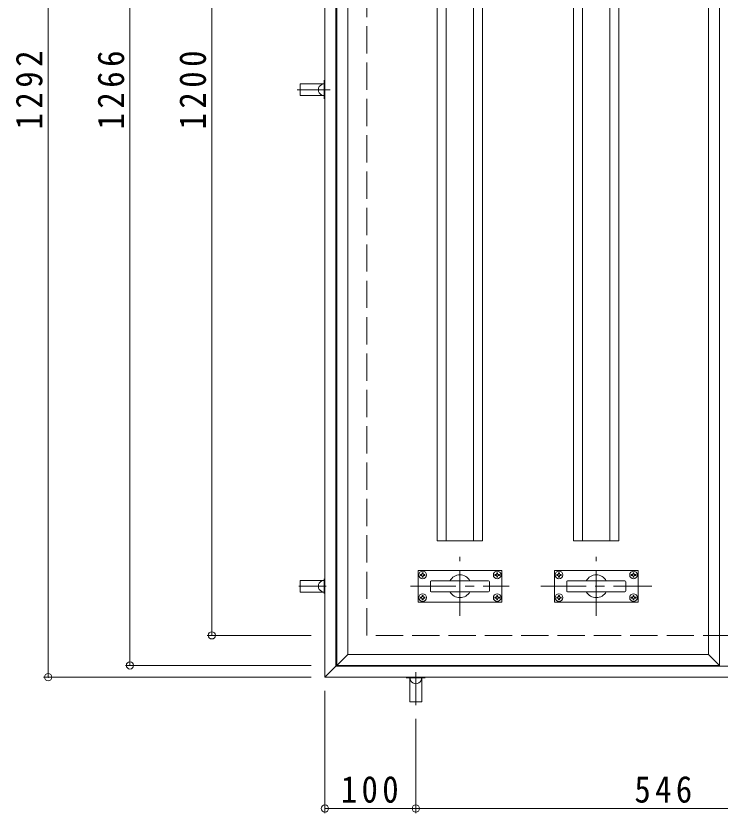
# Model space of a CAD drawing. Units: millimetres at full size, sheet at 1:10. Extents: x -2105 to 2457, y -1919 to 1532.
# Drawn here: x -2105 to -1331, y -363 to 513 of the extents above; entities that cross this region are included whole.
import ezdxf

# ---------------------------------------------------------------- set-up
doc = ezdxf.new("R2010")
doc.units = ezdxf.units.MM
doc.header["$LTSCALE"] = 10
doc.header["$PDMODE"] = 32
doc.header["$PDSIZE"] = 8
for name, pattern in [('CHAIN1', [8, 5, -1, 1, -1]), ('CHAIN2', [12, 9, -1, 1, -1]), ('DASHED3', [4, 3, -1])]:
    doc.linetypes.add(name, pattern=pattern)
for name, color, linetype, lineweight in [('C-1_ピット', 2, 'Continuous', 9), ('C-2_蓋', 3, 'Continuous', 9), ('C-4_寸法', 7, 'Continuous', 9), ('C-6_躯体', 6, 'Continuous', 5), ('C-A', 2, 'Continuous', 9)]:
    doc.layers.add(name, color=color, linetype=linetype, lineweight=lineweight)
doc.styles.add('ＭＳ ゴシック', font='')
doc.styles.get('ＭＳ ゴシック').set_extended_font_data('MS Gothic')

msp = doc.modelspace()

# ---------------------------------------------------------------- linework, layer by layer
at = {"layer": 'C-1_ピット'}
for p, q in [((-1765.39, -213.94), (-1765.39, 1078.06)), ((-1753.39, -201.94), (-1753.39, 1066.06)), ((-1765.39, 438.52), (-1792.59, 438.52)), ((-1765.39, -107.48), (-1792.59, -107.48)), ((-1753.39, -201.94), (-1765.39, -213.94)), ((-485.39, -201.94), (-1753.39, -201.94)), ((-473.39, -213.94), (-1765.39, -213.94)), ((-1671.85, -213.94), (-1671.85, -241.14))]:
    msp.add_line(p, q, dxfattribs=at)
at = {"layer": 'C-1_ピット', "linetype": 'DASHED3'}
for p, q in [((-1719.39, -167.94), (-1719.39, 1032.06)), ((-519.39, -167.94), (-1719.39, -167.94))]:
    msp.add_line(p, q, dxfattribs=at)
at = {"layer": 'C-1_ピット', "linetype": 'CHAIN2'}
for p, q in [((-1766.09, 421.93), (-1766.09, 442.55)), ((-1759.69, 432.06), (-1796.13, 432.06)), ((-1764.06, -113.94), (-1794.25, -113.94)), ((-1766.09, -121.77), (-1766.09, -105.63)), ((-1665.39, -208.24), (-1665.39, -244.68)), ((-1655.26, -214.64), (-1675.88, -214.64))]:
    msp.add_line(p, q, dxfattribs=at)
at = {"layer": 'C-1_ピット'}
for points in [[(-1766.09, 425.56), (-1792.59, 425.56), (-1792.59, 438.52)], [(-1766.09, -120.44), (-1792.59, -120.44), (-1792.59, -107.48)], [(-1658.89, -214.64), (-1658.89, -241.14), (-1671.85, -241.14)]]:
    msp.add_lwpolyline(points, dxfattribs=at)
for centre, start, end in [((-1766.09, 432.06), 83.81744, 276.18256), ((-1766.09, -113.94), 83.81744, 276.18256), ((-1665.39, -214.64), 173.81744, 6.18256)]:
    msp.add_arc(centre, 6.5, start, end, dxfattribs=at)
at = {"layer": 'C-2_蓋'}
for p, q in [((-1752.39, -200.94), (-1752.39, 1065.06)), ((-1740.39, -188.94), (-1740.39, 1053.06)), ((-1343.39, 1053.06), (-1343.39, -188.94)), ((-1740.39, -188.94), (-1752.39, -200.94)), ((-1343.39, -188.94), (-1740.39, -188.94))]:
    msp.add_line(p, q, dxfattribs=at)
for points in [[(-1343.39, 1053.06), (-1331.39, 1065.06), (-1331.39, -200.94)], [(-1343.39, -188.94), (-1331.39, -200.94), (-1752.39, -200.94)]]:
    msp.add_lwpolyline(points, dxfattribs=at)
at = {"layer": 'C-4_寸法'}
for p, q in [((-2069.91, -213.94), (-2069.91, 1078.06)), ((-1979.91, -200.94), (-1979.91, 1065.06)), ((-1889.91, -167.94), (-1889.91, 1032.06)), ((-1780.39, -167.94), (-1894.91, -167.94)), ((-1780.39, -200.94), (-1984.91, -200.94)), ((-1780.39, -213.94), (-2074.91, -213.94)), ((-1765.39, -228.94), (-1765.39, -363.36)), ((-1665.39, -259.68), (-1665.39, -363.36)), ((-1765.39, -358.36), (-1665.39, -358.36)), ((-1665.39, -358.36), (-1119.39, -358.36))]:
    msp.add_line(p, q, dxfattribs=at)
for p in [(-1889.91, -167.94), (-1979.91, -200.94), (-2069.91, -213.94), (-1765.39, -358.36), (-1665.39, -358.36)]:
    msp.add_point(p, dxfattribs=at)
at = {"layer": 'C-6_躯体'}
for p, q in [((-1641.89, 928.06), (-1641.89, -63.94)), ((-1631.89, 928.06), (-1631.89, -63.94)), ((-1601.89, 928.06), (-1601.89, -63.94)), ((-1591.89, 928.06), (-1591.89, -63.94)), ((-1491.89, 928.06), (-1491.89, -63.94)), ((-1481.89, 928.06), (-1481.89, -63.94)), ((-1451.89, 928.06), (-1451.89, -63.94)), ((-1441.89, 928.06), (-1441.89, -63.94)), ((-1591.89, -63.94), (-1641.89, -63.94)), ((-1441.89, -63.94), (-1491.89, -63.94))]:
    msp.add_line(p, q, dxfattribs=at)
at = {"layer": 'C-A', "color": 4, "linetype": 'CHAIN1'}
for p, q in [((-1616.89, -146.44), (-1616.89, -81.44)), ((-1466.89, -146.44), (-1466.89, -81.44)), ((-1671.21, -113.94), (-1562.57, -113.94)), ((-1527.89, -113.94), (-1405.89, -113.94))]:
    msp.add_line(p, q, dxfattribs=at)
at = {"layer": 'C-A', "color": 3}
for p, q in [((-1662.89, -96.94), (-1662.89, -130.94)), ((-1571.39, -96.44), (-1662.39, -96.44)), ((-1570.89, -96.94), (-1570.89, -130.94)), ((-1512.89, -96.94), (-1512.89, -130.94)), ((-1421.39, -96.44), (-1512.39, -96.44)), ((-1420.89, -96.94), (-1420.89, -130.94)), ((-1649.39, -108.94), (-1649.39, -118.94)), ((-1648.39, -107.94), (-1585.39, -107.94)), ((-1584.39, -108.94), (-1584.39, -118.94)), ((-1499.39, -108.94), (-1499.39, -118.94)), ((-1498.39, -107.94), (-1435.39, -107.94)), ((-1434.39, -108.94), (-1434.39, -118.94)), ((-1648.39, -119.94), (-1585.39, -119.94)), ((-1498.39, -119.94), (-1435.39, -119.94)), ((-1571.39, -131.44), (-1662.39, -131.44)), ((-1421.39, -131.44), (-1512.39, -131.44))]:
    msp.add_line(p, q, dxfattribs=at)
at = {"layer": 'C-A'}
for p, q in [((-1660.29, -101.94), (-1659.14, -101.96)), ((-1659.14, -100.92), (-1658.64, -100.69)), ((-1659.14, -101.96), (-1658.64, -102.19)), ((-1658.41, -100.19), (-1658.64, -100.69)), ((-1658.41, -102.69), (-1658.64, -102.19)), ((-1658.39, -99.04), (-1658.41, -100.19)), ((-1658.39, -103.84), (-1658.41, -102.69)), ((-1658.39, -103.84), (-1657.39, -103.84)), ((-1657.39, -103.84), (-1657.37, -102.69)), ((-1657.37, -100.19), (-1657.14, -100.69)), ((-1657.37, -102.69), (-1657.14, -102.19)), ((-1656.64, -100.92), (-1657.14, -100.69)), ((-1656.64, -101.96), (-1657.14, -102.19)), ((-1655.49, -101.94), (-1656.64, -101.96)), ((-1578.29, -101.94), (-1577.14, -101.96)), ((-1577.14, -100.92), (-1576.64, -100.69)), ((-1577.14, -101.96), (-1576.64, -102.19)), ((-1576.41, -100.19), (-1576.64, -100.69)), ((-1576.41, -102.69), (-1576.64, -102.19)), ((-1576.39, -103.84), (-1576.41, -102.69)), ((-1575.39, -103.84), (-1576.39, -103.84)), ((-1575.39, -99.04), (-1575.37, -100.19)), ((-1575.39, -103.84), (-1575.37, -102.69)), ((-1575.37, -100.19), (-1575.14, -100.69)), ((-1575.37, -102.69), (-1575.14, -102.19)), ((-1574.64, -100.92), (-1575.14, -100.69)), ((-1574.64, -101.96), (-1575.14, -102.19)), ((-1573.49, -101.94), (-1574.64, -101.96)), ((-1510.29, -101.94), (-1509.14, -101.96)), ((-1509.14, -100.92), (-1508.64, -100.69)), ((-1509.14, -101.96), (-1508.64, -102.19)), ((-1508.41, -100.19), (-1508.64, -100.69)), ((-1508.41, -102.69), (-1508.64, -102.19)), ((-1508.39, -99.04), (-1508.41, -100.19)), ((-1508.39, -103.84), (-1508.41, -102.69)), ((-1508.39, -103.84), (-1507.39, -103.84)), ((-1507.39, -103.84), (-1507.37, -102.69)), ((-1507.37, -100.19), (-1507.14, -100.69)), ((-1507.37, -102.69), (-1507.14, -102.19)), ((-1506.64, -100.92), (-1507.14, -100.69)), ((-1506.64, -101.96), (-1507.14, -102.19)), ((-1505.49, -101.94), (-1506.64, -101.96)), ((-1428.29, -101.94), (-1427.14, -101.96)), ((-1427.14, -100.92), (-1426.64, -100.69)), ((-1427.14, -101.96), (-1426.64, -102.19)), ((-1426.41, -100.19), (-1426.64, -100.69)), ((-1426.41, -102.69), (-1426.64, -102.19)), ((-1426.39, -103.84), (-1426.41, -102.69)), ((-1425.39, -103.84), (-1426.39, -103.84)), ((-1425.39, -99.04), (-1425.37, -100.19)), ((-1425.39, -103.84), (-1425.37, -102.69)), ((-1425.37, -100.19), (-1425.14, -100.69)), ((-1425.37, -102.69), (-1425.14, -102.19)), ((-1424.64, -100.92), (-1425.14, -100.69)), ((-1424.64, -101.96), (-1425.14, -102.19)), ((-1423.49, -101.94), (-1424.64, -101.96)), ((-1660.29, -125.94), (-1659.14, -125.92)), ((-1659.14, -125.92), (-1658.64, -125.69)), ((-1659.14, -126.96), (-1658.64, -127.19)), ((-1658.41, -125.19), (-1658.64, -125.69)), ((-1658.41, -127.69), (-1658.64, -127.19)), ((-1658.39, -124.04), (-1658.41, -125.19)), ((-1658.39, -128.84), (-1658.41, -127.69)), ((-1658.39, -124.04), (-1657.39, -124.04)), ((-1657.39, -124.04), (-1657.37, -125.19)), ((-1657.37, -125.19), (-1657.14, -125.69)), ((-1657.37, -127.69), (-1657.14, -127.19)), ((-1656.64, -125.92), (-1657.14, -125.69)), ((-1656.64, -126.96), (-1657.14, -127.19)), ((-1655.49, -125.94), (-1656.64, -125.92)), ((-1578.29, -125.94), (-1577.14, -125.92)), ((-1577.14, -125.92), (-1576.64, -125.69)), ((-1577.14, -126.96), (-1576.64, -127.19)), ((-1576.41, -125.19), (-1576.64, -125.69)), ((-1576.41, -127.69), (-1576.64, -127.19)), ((-1576.39, -124.04), (-1576.41, -125.19)), ((-1575.39, -124.04), (-1576.39, -124.04)), ((-1575.39, -124.04), (-1575.37, -125.19)), ((-1575.39, -128.84), (-1575.37, -127.69)), ((-1575.37, -125.19), (-1575.14, -125.69)), ((-1575.37, -127.69), (-1575.14, -127.19)), ((-1574.64, -125.92), (-1575.14, -125.69)), ((-1574.64, -126.96), (-1575.14, -127.19)), ((-1573.49, -125.94), (-1574.64, -125.92)), ((-1510.29, -125.94), (-1509.14, -125.92)), ((-1509.14, -125.92), (-1508.64, -125.69)), ((-1509.14, -126.96), (-1508.64, -127.19)), ((-1508.41, -125.19), (-1508.64, -125.69)), ((-1508.41, -127.69), (-1508.64, -127.19)), ((-1508.39, -124.04), (-1508.41, -125.19)), ((-1508.39, -128.84), (-1508.41, -127.69)), ((-1508.39, -124.04), (-1507.39, -124.04)), ((-1507.39, -124.04), (-1507.37, -125.19)), ((-1507.37, -125.19), (-1507.14, -125.69)), ((-1507.37, -127.69), (-1507.14, -127.19)), ((-1506.64, -125.92), (-1507.14, -125.69)), ((-1506.64, -126.96), (-1507.14, -127.19)), ((-1505.49, -125.94), (-1506.64, -125.92)), ((-1428.29, -125.94), (-1427.14, -125.92)), ((-1427.14, -125.92), (-1426.64, -125.69)), ((-1427.14, -126.96), (-1426.64, -127.19)), ((-1426.41, -125.19), (-1426.64, -125.69)), ((-1426.41, -127.69), (-1426.64, -127.19)), ((-1426.39, -124.04), (-1426.41, -125.19)), ((-1425.39, -124.04), (-1426.39, -124.04)), ((-1425.39, -124.04), (-1425.37, -125.19)), ((-1425.39, -128.84), (-1425.37, -127.69)), ((-1425.37, -125.19), (-1425.14, -125.69)), ((-1425.37, -127.69), (-1425.14, -127.19)), ((-1424.64, -125.92), (-1425.14, -125.69)), ((-1424.64, -126.96), (-1425.14, -127.19)), ((-1423.49, -125.94), (-1424.64, -125.92))]:
    msp.add_line(p, q, dxfattribs=at)
for points in [[(-1660.29, -101.94), (-1660.29, -100.94), (-1659.14, -100.92)], [(-1658.39, -99.04), (-1657.39, -99.04), (-1657.37, -100.19)], [(-1655.49, -101.94), (-1655.49, -100.94), (-1656.64, -100.92)], [(-1578.29, -101.94), (-1578.29, -100.94), (-1577.14, -100.92)], [(-1575.39, -99.04), (-1576.39, -99.04), (-1576.41, -100.19)], [(-1573.49, -101.94), (-1573.49, -100.94), (-1574.64, -100.92)], [(-1510.29, -101.94), (-1510.29, -100.94), (-1509.14, -100.92)], [(-1508.39, -99.04), (-1507.39, -99.04), (-1507.37, -100.19)], [(-1505.49, -101.94), (-1505.49, -100.94), (-1506.64, -100.92)], [(-1428.29, -101.94), (-1428.29, -100.94), (-1427.14, -100.92)], [(-1425.39, -99.04), (-1426.39, -99.04), (-1426.41, -100.19)], [(-1423.49, -101.94), (-1423.49, -100.94), (-1424.64, -100.92)], [(-1660.29, -125.94), (-1660.29, -126.94), (-1659.14, -126.96)], [(-1658.39, -128.84), (-1657.39, -128.84), (-1657.37, -127.69)], [(-1655.49, -125.94), (-1655.49, -126.94), (-1656.64, -126.96)], [(-1578.29, -125.94), (-1578.29, -126.94), (-1577.14, -126.96)], [(-1575.39, -128.84), (-1576.39, -128.84), (-1576.41, -127.69)], [(-1573.49, -125.94), (-1573.49, -126.94), (-1574.64, -126.96)], [(-1510.29, -125.94), (-1510.29, -126.94), (-1509.14, -126.96)], [(-1508.39, -128.84), (-1507.39, -128.84), (-1507.37, -127.69)], [(-1505.49, -125.94), (-1505.49, -126.94), (-1506.64, -126.96)], [(-1428.29, -125.94), (-1428.29, -126.94), (-1427.14, -126.96)], [(-1425.39, -128.84), (-1426.39, -128.84), (-1426.41, -127.69)], [(-1423.49, -125.94), (-1423.49, -126.94), (-1424.64, -126.96)]]:
    msp.add_lwpolyline(points, dxfattribs=at)
for centre in [(-1657.89, -101.44), (-1575.89, -101.44), (-1507.89, -101.44), (-1425.89, -101.44), (-1657.89, -126.44), (-1575.89, -126.44), (-1507.89, -126.44), (-1425.89, -126.44)]:
    msp.add_circle(centre, 4.2, dxfattribs=at)
at = {"layer": 'C-A', "color": 3}
for centre, radius, start, end in [((-1662.39, -96.94), 0.5, 90, 180), ((-1616.89, -113.94), 12.5, 28.68561, 151.31439), ((-1571.39, -96.94), 0.5, 0, 90), ((-1512.39, -96.94), 0.5, 90, 180), ((-1466.89, -113.94), 12.5, 28.68561, 151.31439), ((-1421.39, -96.94), 0.5, 0, 90), ((-1648.39, -108.94), 1, 90, 180), ((-1585.39, -108.94), 1, 0, 90), ((-1498.39, -108.94), 1, 90, 180), ((-1435.39, -108.94), 1, 0, 90), ((-1648.39, -118.94), 1, 180, 270), ((-1616.89, -113.94), 12.5, 208.68498, 331.31502), ((-1585.39, -118.94), 1, 270, 0), ((-1498.39, -118.94), 1, 180, 270), ((-1466.89, -113.94), 12.5, 208.68498, 331.31502), ((-1435.39, -118.94), 1, 270, 0), ((-1662.39, -130.94), 0.5, 180, 270), ((-1571.39, -130.94), 0.5, 270, 0), ((-1512.39, -130.94), 0.5, 180, 270), ((-1421.39, -130.94), 0.5, 270, 0)]:
    msp.add_arc(centre, radius, start, end, dxfattribs=at)

# ---------------------------------------------------------------- texts
at = {"layer": 'C-4_寸法', "color": 2, "char_height": 29.33, "attachment_point": 7, "rotation": 90, "style": 'ＭＳ ゴシック'}
for s, insert in [('\\T1.28;\\W0.9;1292', (-2075.91, 388.31)), ('\\T1.28;\\W0.9;1266', (-1985.91, 388.31)), ('\\T1.28;\\W0.9;1200', (-1895.91, 388.31))]:
    msp.add_mtext(s, dxfattribs=dict(at, insert=insert))
at = {"layer": 'C-4_寸法', "color": 2, "char_height": 29.33, "attachment_point": 7, "style": 'ＭＳ ゴシック'}
for s, insert in [('\\T1.27;\\W0.9;100', (-1747.89, -352.36)), ('\\T1.27;\\W0.9;546', (-1424.89, -352.36))]:
    msp.add_mtext(s, dxfattribs=dict(at, insert=insert))

doc.saveas('drawing.dxf')
